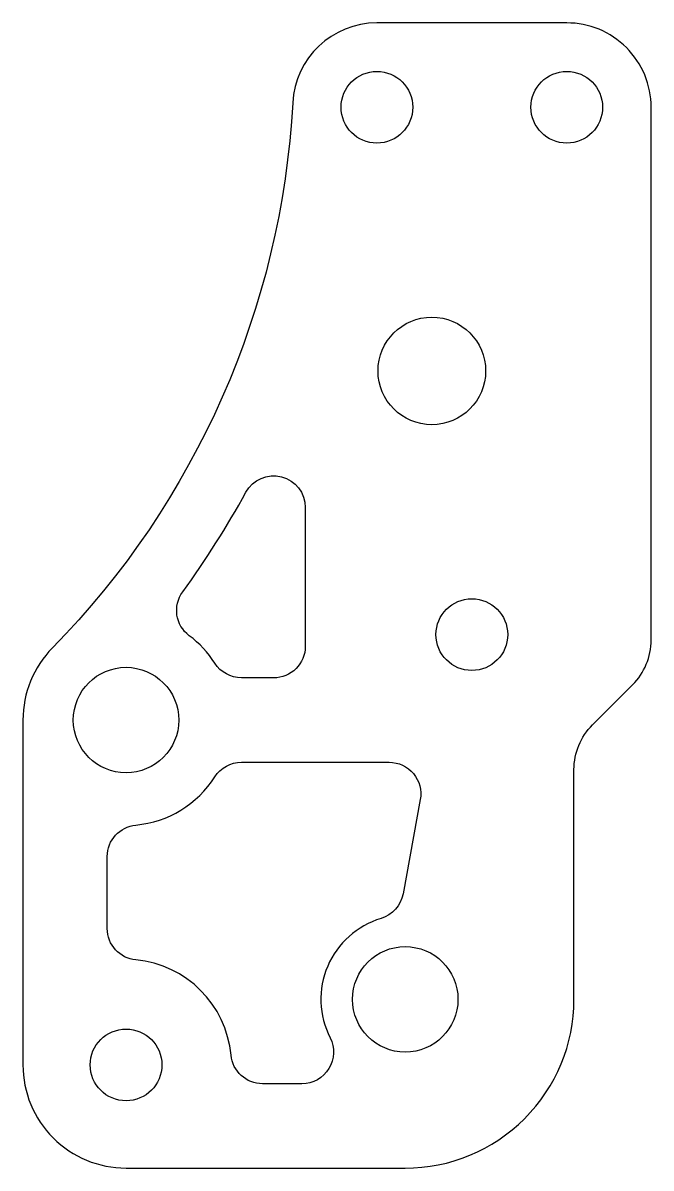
# Model space of a CAD drawing. Header units: millimetres. Extents: x -4.9 to 24.9, y -30.9 to 23.4.
import ezdxf

# ---------------------------------------------------------------- set-up
doc = ezdxf.new("R2010")
doc.units = ezdxf.units.MM
doc.layers.get('0').update_dxf_attribs({"linetype": 'CONTINUOUS'})

msp = doc.modelspace()

# ---------------------------------------------------------------- linework, layer by layer
for points in [[(20.897, 23.4), (11.897, 23.4, 0.398363), (7.903, 19.618, -0.182385), (-3.49, -6.225, 0.196479), (-4.89, -9.65), (-4.89, -26, 0.414214), (0, -30.89), (13.24, -30.89, 0.414214), (21.24, -22.89), (21.24, -11.999, -0.198912), (22.119, -9.878), (24.018, -7.979, 0.198912), (24.897, -5.857), (24.897, 19.4, 0.414214)], [(2.689, -3.565, 0.032526), (5.684, 1.152, -0.776473), (8.5, 0.432), (8.5, -6.15, -0.414214), (7, -7.65), (5.477, -7.65, -0.255924), (4.213, -6.958, 0.089912), (3, -5.65, -0.410478)], [(0.469, -14.628, 0.231034), (4.213, -12.342, -0.255924), (5.477, -11.65), (12.477, -11.65, -0.468153), (13.953, -13.419), (13.136, -17.891, -0.281861), (12.091, -19.058, 0.468153), (9.677, -24.708, -0.560232), (8.341, -26.89), (6.471, -26.89, -0.386947), (4.978, -25.531, 0.360171), (0.469, -21.022, -0.386947), (-0.89, -19.529), (-0.89, -16.121, -0.386947)]]:
    msp.add_lwpolyline(points, format="xyb", close=True)
for centre, radius in [((11.897, 19.4), 1.7), ((20.897, 19.4), 1.7), ((14.5, 6.9), 2.55), ((16.397, -5.6), 1.7), ((0, -9.65), 2.5), ((13.24, -22.89), 2.5), ((0, -26), 1.7)]:
    msp.add_circle(centre, radius)

doc.saveas('drawing.dxf')
